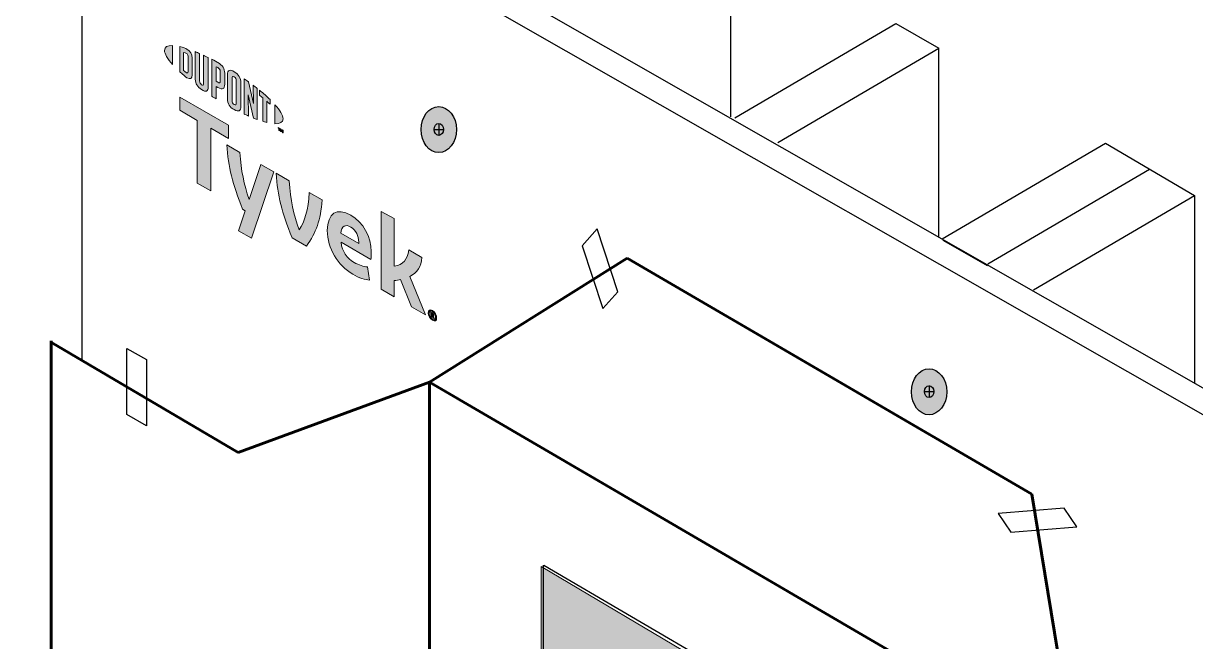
# Model space of a CAD drawing. Extents: x -1279 to 5791, y -3809 to 1769.
# Drawn here: x 1.4 to 244.8, y 1311.9 to 1440.2 of the extents above; entities that cross this region are included whole.
import ezdxf

# ---------------------------------------------------------------- set-up
doc = ezdxf.new("R2010")
doc.units = 0
doc.header["$MEASUREMENT"] = 0
doc.linetypes.add('AI-Linetype-11', pattern=[27, 18, -9])
for name, color, linetype, lineweight in [('G-ANNO-TTLB', 7, 'Continuous', 0), ('Layer 12', 7, 'Continuous', 0), ('TYVEK', 7, 'Continuous', 0), ('X-REF - TRACED', 7, 'Continuous', 0)]:
    doc.layers.add(name, color=color, linetype=linetype, lineweight=lineweight)

# ---------------------------------------------------------------- blocks, each defined once
blk = doc.blocks.new('Block_164')
at = {"layer": 'TYVEK', "true_color": 0x003b71, "transparency": 33554687}
h = blk.add_hatch(color=156, dxfattribs=at)
h.dxf.hatch_style = 2
edge = h.paths.add_edge_path()
edge.add_ellipse((87.68, 1418.21), major_axis=(0, 4.78), ratio=0.766948, start_angle=0, end_angle=360)
h = blk.add_hatch(color=156, dxfattribs=at)
h.dxf.hatch_style = 2
edge = h.paths.add_edge_path()
edge.add_ellipse((189.48, 1363.79), major_axis=(0, 4.78), ratio=0.766948, start_angle=0, end_angle=360)
at = {"layer": 'TYVEK', "color": 18, "lineweight": 25, "true_color": 0x080808}
for p, q in [((87.68, 1419.48), (87.68, 1417.01)), ((86.71, 1418.24), (88.66, 1418.24)), ((188.5, 1363.82), (190.45, 1363.82)), ((189.48, 1365.06), (189.48, 1362.59))]:
    blk.add_line(p, q, dxfattribs=at)
at = {"layer": 'TYVEK', "color": 18, "lineweight": 25, "true_color": 0x000000}
for centre in [(87.68, 1418.21), (189.48, 1363.79)]:
    blk.add_ellipse(centre, major_axis=(0, 4.78), ratio=0.766948, dxfattribs=at)
at = {"layer": 'TYVEK', "color": 18, "lineweight": 25, "true_color": 0x080808}
for centre in [(87.68, 1418.24), (189.48, 1363.82)]:
    blk.add_ellipse(centre, major_axis=(0, 1.23), ratio=0.788846, dxfattribs=at)
blk = doc.blocks.new('Block_394')
at = {"layer": 'X-REF - TRACED', "true_color": 0x848484, "transparency": 33554687}
h = blk.add_hatch(color=252, dxfattribs=at)
h.dxf.hatch_style = 2
edge = h.paths.add_edge_path()
edge.add_spline(control_points=[(30.73, 1434.65), (30.73, 1433.93), (31.34, 1432.9), (32.41, 1431.71), (32.41, 1431.71), (32.41, 1435.65), (32.41, 1435.65), (31.34, 1435.69), (30.73, 1435.37), (30.73, 1434.65)], knot_values=[0, 0, 0, 0, 1, 1, 1, 2, 2, 2, 3, 3, 3, 3], degree=3, periodic=0)
h = blk.add_hatch(color=252, dxfattribs=at)
h.dxf.hatch_style = 2
edge = h.paths.add_edge_path()
edge.add_spline(control_points=[(35.62, 1430.22), (35.62, 1429.92), (35.46, 1429.91), (35.27, 1430.02), (35.12, 1430.11), (34.89, 1430.3), (34.71, 1430.46), (34.71, 1430.46), (34.71, 1434.23), (34.71, 1434.23), (34.89, 1434.18), (35.12, 1434.11), (35.27, 1434.03), (35.46, 1433.92), (35.62, 1433.73), (35.62, 1433.42), (35.62, 1433.42), (35.62, 1430.22), (35.62, 1430.22)], knot_values=[0, 0, 0, 0, 1, 1, 1, 2, 2, 2, 3, 3, 3, 4, 4, 4, 5, 5, 5, 6, 6, 6, 6], degree=3, periodic=0)
edge = h.paths.add_edge_path()
edge.add_spline(control_points=[(35.39, 1434.94), (35.09, 1435.11), (34.66, 1435.26), (33.89, 1435.43), (33.89, 1435.43), (33.89, 1430.21), (33.89, 1430.21), (34.57, 1429.58), (35.09, 1429.14), (35.39, 1428.96), (36.08, 1428.57), (36.47, 1428.83), (36.47, 1429.6), (36.47, 1429.6), (36.47, 1433.07), (36.47, 1433.07), (36.47, 1433.84), (36.08, 1434.55), (35.39, 1434.94)], knot_values=[0, 0, 0, 0, 1, 1, 1, 2, 2, 2, 3, 3, 3, 4, 4, 4, 5, 5, 5, 6, 6, 6, 6], degree=3, periodic=0)
h = blk.add_hatch(color=252, dxfattribs=at)
h.dxf.hatch_style = 2
edge = h.paths.add_edge_path()
edge.add_spline(control_points=[(38.86, 1427.74), (38.86, 1427.44), (38.77, 1427.3), (38.44, 1427.53), (38.12, 1427.76), (38.03, 1427.97), (38.03, 1428.33), (38.03, 1428.33), (38.03, 1434.02), (38.03, 1434.02), (37.81, 1434.11), (37.33, 1434.31), (37.13, 1434.4), (37.13, 1434.4), (37.13, 1428.65), (37.13, 1428.65), (37.13, 1427.73), (37.52, 1427.15), (38.44, 1426.5), (39.28, 1425.9), (39.8, 1426.09), (39.8, 1427.11), (39.8, 1427.11), (39.8, 1433.18), (39.8, 1433.18), (39.62, 1433.27), (39.04, 1433.55), (38.86, 1433.64), (38.86, 1433.64), (38.86, 1427.74), (38.86, 1427.74)], knot_values=[0, 0, 0, 0, 1, 1, 1, 2, 2, 2, 3, 3, 3, 4, 4, 4, 5, 5, 5, 6, 6, 6, 7, 7, 7, 8, 8, 8, 9, 9, 9, 10, 10, 10, 10], degree=3, periodic=0)
h = blk.add_hatch(color=252, dxfattribs=at)
h.dxf.hatch_style = 2
edge = h.paths.add_edge_path()
edge.add_spline(control_points=[(42.28, 1428.26), (42.28, 1427.93), (42.18, 1427.83), (41.8, 1428.04), (41.8, 1428.04), (41.47, 1428.23), (41.47, 1428.23), (41.47, 1428.23), (41.47, 1431.25), (41.47, 1431.25), (41.61, 1431.18), (41.69, 1431.13), (41.78, 1431.08), (42.19, 1430.85), (42.28, 1430.62), (42.28, 1430.28), (42.28, 1430.28), (42.28, 1428.26), (42.28, 1428.26)], knot_values=[0, 0, 0, 0, 1, 1, 1, 2, 2, 2, 3, 3, 3, 4, 4, 4, 5, 5, 5, 6, 6, 6, 6], degree=3, periodic=0)
edge = h.paths.add_edge_path()
edge.add_spline(control_points=[(41.83, 1432.12), (41.67, 1432.21), (41.08, 1432.53), (40.53, 1432.81), (40.53, 1432.81), (40.53, 1425.16), (40.53, 1425.16), (40.71, 1425.04), (41.2, 1424.73), (41.47, 1424.57), (41.47, 1424.57), (41.47, 1427.17), (41.47, 1427.17), (41.47, 1427.17), (41.83, 1426.96), (41.83, 1426.96), (42.82, 1426.39), (43.23, 1426.66), (43.23, 1427.64), (43.23, 1427.64), (43.23, 1429.89), (43.23, 1429.89), (43.23, 1430.84), (42.77, 1431.58), (41.83, 1432.12)], knot_values=[0, 0, 0, 0, 1, 1, 1, 2, 2, 2, 3, 3, 3, 4, 4, 4, 5, 5, 5, 6, 6, 6, 7, 7, 7, 8, 8, 8, 8], degree=3, periodic=0)
h = blk.add_hatch(color=252, dxfattribs=at)
h.dxf.hatch_style = 2
edge = h.paths.add_edge_path()
edge.add_spline(control_points=[(45.63, 1423.66), (45.63, 1423.35), (45.54, 1423.25), (45.21, 1423.43), (44.87, 1423.61), (44.77, 1423.84), (44.77, 1424.15), (44.77, 1424.15), (44.77, 1428.92), (44.77, 1428.92), (44.77, 1429.23), (44.87, 1429.35), (45.21, 1429.15), (45.54, 1428.94), (45.63, 1428.73), (45.63, 1428.43), (45.63, 1428.43), (45.63, 1423.66), (45.63, 1423.66)], knot_values=[0, 0, 0, 0, 1, 1, 1, 2, 2, 2, 3, 3, 3, 4, 4, 4, 5, 5, 5, 6, 6, 6, 6], degree=3, periodic=0)
edge = h.paths.add_edge_path()
edge.add_spline(control_points=[(45.21, 1430.21), (44.34, 1430.76), (43.82, 1430.62), (43.82, 1429.62), (43.82, 1429.62), (43.82, 1424.61), (43.82, 1424.61), (43.82, 1423.55), (44.29, 1422.84), (45.21, 1422.35), (46.11, 1421.88), (46.58, 1422), (46.58, 1423.13), (46.58, 1423.13), (46.58, 1427.91), (46.58, 1427.91), (46.58, 1428.99), (46.15, 1429.62), (45.21, 1430.21)], knot_values=[0, 0, 0, 0, 1, 1, 1, 2, 2, 2, 3, 3, 3, 4, 4, 4, 5, 5, 5, 6, 6, 6, 6], degree=3, periodic=0)
h = blk.add_hatch(color=252, dxfattribs=at)
h.dxf.hatch_style = 2
edge = h.paths.add_edge_path()
edge.add_spline(control_points=[(49.18, 1423.66), (49.18, 1423.66), (48.14, 1428.15), (48.14, 1428.15), (47.86, 1428.36), (47.51, 1428.6), (47.25, 1428.78), (47.25, 1428.78), (47.25, 1421.43), (47.25, 1421.43), (47.44, 1421.35), (47.91, 1421.14), (48.15, 1421.03), (48.15, 1421.03), (48.08, 1425.4), (48.08, 1425.4), (48.08, 1425.4), (49.18, 1420.61), (49.18, 1420.61), (49.41, 1420.51), (49.76, 1420.38), (49.98, 1420.3), (49.98, 1420.3), (49.98, 1426.76), (49.98, 1426.76), (49.75, 1426.95), (49.32, 1427.27), (49.11, 1427.43), (49.11, 1427.43), (49.18, 1423.66), (49.18, 1423.66)], knot_values=[0, 0, 0, 0, 1, 1, 1, 2, 2, 2, 3, 3, 3, 4, 4, 4, 5, 5, 5, 6, 6, 6, 7, 7, 7, 8, 8, 8, 9, 9, 9, 10, 10, 10, 10], degree=3, periodic=0)
h = blk.add_hatch(color=252, dxfattribs=at)
h.dxf.hatch_style = 2
edge = h.paths.add_edge_path()
edge.add_spline(control_points=[(50.44, 1425.36), (50.68, 1425.18), (50.9, 1424.99), (51.13, 1424.81), (51.13, 1424.81), (51.13, 1419.93), (51.13, 1419.93), (51.33, 1419.86), (51.71, 1419.76), (51.97, 1419.7), (51.97, 1419.7), (51.97, 1424.09), (51.97, 1424.09), (52.21, 1423.88), (52.44, 1423.68), (52.65, 1423.49), (52.65, 1423.49), (52.65, 1424.43), (52.65, 1424.43), (51.99, 1425.08), (51.28, 1425.7), (50.44, 1426.38), (50.44, 1426.38), (50.44, 1425.36), (50.44, 1425.36)], knot_values=[0, 0, 0, 0, 1, 1, 1, 2, 2, 2, 3, 3, 3, 4, 4, 4, 5, 5, 5, 6, 6, 6, 7, 7, 7, 8, 8, 8, 8], degree=3, periodic=0)
h = blk.add_hatch(color=252, dxfattribs=at)
h.dxf.hatch_style = 2
edge = h.paths.add_edge_path()
edge.add_spline(control_points=[(55.34, 1420.45), (55.34, 1419.72), (54.73, 1419.4), (53.66, 1419.44), (53.66, 1419.44), (53.66, 1423.38), (53.66, 1423.38), (54.73, 1422.19), (55.34, 1421.16), (55.34, 1420.45)], knot_values=[0, 0, 0, 0, 1, 1, 1, 2, 2, 2, 3, 3, 3, 3], degree=3, periodic=0)
h = blk.add_hatch(color=252, dxfattribs=at)
h.dxf.hatch_style = 2
edge = h.paths.add_edge_path()
edge.add_spline(control_points=[(54.84, 1418.36), (54.84, 1418.36), (54.94, 1418.3), (54.94, 1418.3), (54.94, 1418.3), (55.09, 1417.95), (55.09, 1417.95), (55.09, 1417.95), (55.24, 1418.13), (55.24, 1418.13), (55.24, 1418.13), (55.34, 1418.07), (55.34, 1418.07), (55.34, 1418.07), (55.34, 1417.51), (55.34, 1417.51), (55.34, 1417.51), (55.25, 1417.56), (55.25, 1417.56), (55.25, 1417.56), (55.25, 1417.96), (55.25, 1417.96), (55.25, 1417.96), (55.09, 1417.78), (55.09, 1417.78), (55.09, 1417.78), (55.08, 1417.79), (55.08, 1417.79), (55.08, 1417.79), (54.93, 1418.15), (54.93, 1418.15), (54.93, 1418.15), (54.93, 1417.74), (54.93, 1417.74), (54.93, 1417.74), (54.84, 1417.79), (54.84, 1417.79), (54.84, 1417.79), (54.84, 1418.36), (54.84, 1418.36)], knot_values=[0, 0, 0, 0, 1, 1, 1, 2, 2, 2, 3, 3, 3, 4, 4, 4, 5, 5, 5, 6, 6, 6, 7, 7, 7, 8, 8, 8, 9, 9, 9, 10, 10, 10, 11, 11, 11, 12, 12, 12, 13, 13, 13, 13], degree=3, periodic=0)
edge = h.paths.add_edge_path()
edge.add_spline(control_points=[(54.49, 1418.47), (54.49, 1418.47), (54.33, 1418.56), (54.33, 1418.56), (54.33, 1418.56), (54.33, 1418.66), (54.33, 1418.66), (54.33, 1418.66), (54.73, 1418.42), (54.73, 1418.42), (54.73, 1418.42), (54.73, 1418.32), (54.73, 1418.32), (54.73, 1418.32), (54.58, 1418.41), (54.58, 1418.41), (54.58, 1418.41), (54.58, 1417.94), (54.58, 1417.94), (54.58, 1417.94), (54.49, 1418), (54.49, 1418), (54.49, 1418), (54.49, 1418.47), (54.49, 1418.47)], knot_values=[0, 0, 0, 0, 1, 1, 1, 2, 2, 2, 3, 3, 3, 4, 4, 4, 5, 5, 5, 6, 6, 6, 7, 7, 7, 8, 8, 8, 8], degree=3, periodic=0)
at = {"layer": 'X-REF - TRACED'}
for points, knots in [([(30.73, 1434.65), (30.73, 1433.93), (31.34, 1432.9), (32.41, 1431.71), (32.41, 1431.71), (32.41, 1435.65), (32.41, 1435.65), (31.34, 1435.69), (30.73, 1435.37), (30.73, 1434.65)], [0, 0, 0, 0, 1, 1, 1, 2, 2, 2, 3, 3, 3, 3]), ([(35.39, 1434.94), (35.09, 1435.11), (34.66, 1435.26), (33.89, 1435.43), (33.89, 1435.43), (33.89, 1430.21), (33.89, 1430.21), (34.57, 1429.58), (35.09, 1429.14), (35.39, 1428.96), (36.08, 1428.57), (36.47, 1428.83), (36.47, 1429.6), (36.47, 1429.6), (36.47, 1433.07), (36.47, 1433.07), (36.47, 1433.84), (36.08, 1434.55), (35.39, 1434.94)], [0, 0, 0, 0, 1, 1, 1, 2, 2, 2, 3, 3, 3, 4, 4, 4, 5, 5, 5, 6, 6, 6, 6]), ([(35.62, 1430.22), (35.62, 1429.92), (35.46, 1429.91), (35.27, 1430.02), (35.12, 1430.11), (34.89, 1430.3), (34.71, 1430.46), (34.71, 1430.46), (34.71, 1434.23), (34.71, 1434.23), (34.89, 1434.18), (35.12, 1434.11), (35.27, 1434.03), (35.46, 1433.92), (35.62, 1433.73), (35.62, 1433.42), (35.62, 1433.42), (35.62, 1430.22), (35.62, 1430.22)], [0, 0, 0, 0, 1, 1, 1, 2, 2, 2, 3, 3, 3, 4, 4, 4, 5, 5, 5, 6, 6, 6, 6]), ([(38.86, 1427.74), (38.86, 1427.44), (38.77, 1427.3), (38.44, 1427.53), (38.12, 1427.76), (38.03, 1427.97), (38.03, 1428.33), (38.03, 1428.33), (38.03, 1434.02), (38.03, 1434.02), (37.81, 1434.11), (37.33, 1434.31), (37.13, 1434.4), (37.13, 1434.4), (37.13, 1428.65), (37.13, 1428.65), (37.13, 1427.73), (37.52, 1427.15), (38.44, 1426.5), (39.28, 1425.9), (39.8, 1426.09), (39.8, 1427.11), (39.8, 1427.11), (39.8, 1433.18), (39.8, 1433.18), (39.62, 1433.27), (39.04, 1433.55), (38.86, 1433.64), (38.86, 1433.64), (38.86, 1427.74), (38.86, 1427.74)], [0, 0, 0, 0, 1, 1, 1, 2, 2, 2, 3, 3, 3, 4, 4, 4, 5, 5, 5, 6, 6, 6, 7, 7, 7, 8, 8, 8, 9, 9, 9, 10, 10, 10, 10]), ([(41.83, 1432.12), (41.67, 1432.21), (41.08, 1432.53), (40.53, 1432.81), (40.53, 1432.81), (40.53, 1425.16), (40.53, 1425.16), (40.71, 1425.04), (41.2, 1424.73), (41.47, 1424.57), (41.47, 1424.57), (41.47, 1427.17), (41.47, 1427.17), (41.47, 1427.17), (41.83, 1426.96), (41.83, 1426.96), (42.82, 1426.39), (43.23, 1426.66), (43.23, 1427.64), (43.23, 1427.64), (43.23, 1429.89), (43.23, 1429.89), (43.23, 1430.84), (42.77, 1431.58), (41.83, 1432.12)], [0, 0, 0, 0, 1, 1, 1, 2, 2, 2, 3, 3, 3, 4, 4, 4, 5, 5, 5, 6, 6, 6, 7, 7, 7, 8, 8, 8, 8]), ([(42.28, 1428.26), (42.28, 1427.93), (42.18, 1427.83), (41.8, 1428.04), (41.8, 1428.04), (41.47, 1428.23), (41.47, 1428.23), (41.47, 1428.23), (41.47, 1431.25), (41.47, 1431.25), (41.61, 1431.18), (41.69, 1431.13), (41.78, 1431.08), (42.19, 1430.85), (42.28, 1430.62), (42.28, 1430.28), (42.28, 1430.28), (42.28, 1428.26), (42.28, 1428.26)], [0, 0, 0, 0, 1, 1, 1, 2, 2, 2, 3, 3, 3, 4, 4, 4, 5, 5, 5, 6, 6, 6, 6]), ([(45.21, 1430.21), (44.34, 1430.76), (43.82, 1430.62), (43.82, 1429.62), (43.82, 1429.62), (43.82, 1424.61), (43.82, 1424.61), (43.82, 1423.55), (44.29, 1422.84), (45.21, 1422.35), (46.11, 1421.88), (46.58, 1422), (46.58, 1423.13), (46.58, 1423.13), (46.58, 1427.91), (46.58, 1427.91), (46.58, 1428.99), (46.15, 1429.62), (45.21, 1430.21)], [0, 0, 0, 0, 1, 1, 1, 2, 2, 2, 3, 3, 3, 4, 4, 4, 5, 5, 5, 6, 6, 6, 6]), ([(45.63, 1423.66), (45.63, 1423.35), (45.54, 1423.25), (45.21, 1423.43), (44.87, 1423.61), (44.77, 1423.84), (44.77, 1424.15), (44.77, 1424.15), (44.77, 1428.92), (44.77, 1428.92), (44.77, 1429.23), (44.87, 1429.35), (45.21, 1429.15), (45.54, 1428.94), (45.63, 1428.73), (45.63, 1428.43), (45.63, 1428.43), (45.63, 1423.66), (45.63, 1423.66)], [0, 0, 0, 0, 1, 1, 1, 2, 2, 2, 3, 3, 3, 4, 4, 4, 5, 5, 5, 6, 6, 6, 6]), ([(49.18, 1423.66), (49.18, 1423.66), (48.14, 1428.15), (48.14, 1428.15), (47.86, 1428.36), (47.51, 1428.6), (47.25, 1428.78), (47.25, 1428.78), (47.25, 1421.43), (47.25, 1421.43), (47.44, 1421.35), (47.91, 1421.14), (48.15, 1421.03), (48.15, 1421.03), (48.08, 1425.4), (48.08, 1425.4), (48.08, 1425.4), (49.18, 1420.61), (49.18, 1420.61), (49.41, 1420.51), (49.76, 1420.38), (49.98, 1420.3), (49.98, 1420.3), (49.98, 1426.76), (49.98, 1426.76), (49.75, 1426.95), (49.32, 1427.27), (49.11, 1427.43), (49.11, 1427.43), (49.18, 1423.66), (49.18, 1423.66)], [0, 0, 0, 0, 1, 1, 1, 2, 2, 2, 3, 3, 3, 4, 4, 4, 5, 5, 5, 6, 6, 6, 7, 7, 7, 8, 8, 8, 9, 9, 9, 10, 10, 10, 10]), ([(50.44, 1425.36), (50.68, 1425.18), (50.9, 1424.99), (51.13, 1424.81), (51.13, 1424.81), (51.13, 1419.93), (51.13, 1419.93), (51.33, 1419.86), (51.71, 1419.76), (51.97, 1419.7), (51.97, 1419.7), (51.97, 1424.09), (51.97, 1424.09), (52.21, 1423.88), (52.44, 1423.68), (52.65, 1423.49), (52.65, 1423.49), (52.65, 1424.43), (52.65, 1424.43), (51.99, 1425.08), (51.28, 1425.7), (50.44, 1426.38), (50.44, 1426.38), (50.44, 1425.36), (50.44, 1425.36)], [0, 0, 0, 0, 1, 1, 1, 2, 2, 2, 3, 3, 3, 4, 4, 4, 5, 5, 5, 6, 6, 6, 7, 7, 7, 8, 8, 8, 8]), ([(55.34, 1420.45), (55.34, 1419.72), (54.73, 1419.4), (53.66, 1419.44), (53.66, 1419.44), (53.66, 1423.38), (53.66, 1423.38), (54.73, 1422.19), (55.34, 1421.16), (55.34, 1420.45)], [0, 0, 0, 0, 1, 1, 1, 2, 2, 2, 3, 3, 3, 3]), ([(54.49, 1418.47), (54.49, 1418.47), (54.33, 1418.56), (54.33, 1418.56), (54.33, 1418.56), (54.33, 1418.66), (54.33, 1418.66), (54.33, 1418.66), (54.73, 1418.42), (54.73, 1418.42), (54.73, 1418.42), (54.73, 1418.32), (54.73, 1418.32), (54.73, 1418.32), (54.58, 1418.41), (54.58, 1418.41), (54.58, 1418.41), (54.58, 1417.94), (54.58, 1417.94), (54.58, 1417.94), (54.49, 1418), (54.49, 1418), (54.49, 1418), (54.49, 1418.47), (54.49, 1418.47)], [0, 0, 0, 0, 1, 1, 1, 2, 2, 2, 3, 3, 3, 4, 4, 4, 5, 5, 5, 6, 6, 6, 7, 7, 7, 8, 8, 8, 8]), ([(54.84, 1418.36), (54.84, 1418.36), (54.94, 1418.3), (54.94, 1418.3), (54.94, 1418.3), (55.09, 1417.95), (55.09, 1417.95), (55.09, 1417.95), (55.24, 1418.13), (55.24, 1418.13), (55.24, 1418.13), (55.34, 1418.07), (55.34, 1418.07), (55.34, 1418.07), (55.34, 1417.51), (55.34, 1417.51), (55.34, 1417.51), (55.25, 1417.56), (55.25, 1417.56), (55.25, 1417.56), (55.25, 1417.96), (55.25, 1417.96), (55.25, 1417.96), (55.09, 1417.78), (55.09, 1417.78), (55.09, 1417.78), (55.08, 1417.79), (55.08, 1417.79), (55.08, 1417.79), (54.93, 1418.15), (54.93, 1418.15), (54.93, 1418.15), (54.93, 1417.74), (54.93, 1417.74), (54.93, 1417.74), (54.84, 1417.79), (54.84, 1417.79), (54.84, 1417.79), (54.84, 1418.36), (54.84, 1418.36)], [0, 0, 0, 0, 1, 1, 1, 2, 2, 2, 3, 3, 3, 4, 4, 4, 5, 5, 5, 6, 6, 6, 7, 7, 7, 8, 8, 8, 9, 9, 9, 10, 10, 10, 11, 11, 11, 12, 12, 12, 13, 13, 13, 13])]:
    blk.add_open_spline(points, degree=3, knots=knots, dxfattribs=at)
blk = doc.blocks.new('Block_398')
at = {"layer": 'X-REF - TRACED', "true_color": 0x848484, "transparency": 33554687}
h = blk.add_hatch(color=252, dxfattribs=at)
h.dxf.hatch_style = 2
h.paths.add_polyline_path([(43.99, 1419.12), (33.89, 1424.95), (33.89, 1422.21), (37.53, 1420.1), (37.53, 1407.11), (40.34, 1405.49), (40.34, 1418.48), (43.99, 1416.38)])
h = blk.add_hatch(color=252, dxfattribs=at)
h.dxf.hatch_style = 2
edge = h.paths.add_edge_path()
edge.add_spline(control_points=[(60.78, 1405.18), (60.6, 1401.43), (59.86, 1399.26), (58.7, 1397.38), (57.58, 1400.57), (56.86, 1403.6), (56.64, 1407.57), (56.64, 1407.57), (53.91, 1409.14), (53.91, 1409.14), (54.21, 1404.45), (55.09, 1401.04), (57.21, 1395.75), (57.21, 1395.75), (60.21, 1394.02), (60.21, 1394.02), (62.25, 1396.91), (63.09, 1399.32), (63.49, 1403.61), (63.49, 1403.61), (60.78, 1405.18), (60.78, 1405.18)], knot_values=[0, 0, 0, 0, 1, 1, 1, 2, 2, 2, 3, 3, 3, 4, 4, 4, 5, 5, 5, 6, 6, 6, 7, 7, 7, 7], degree=3, periodic=0)
h = blk.add_hatch(color=252, dxfattribs=at)
h.dxf.hatch_style = 2
edge = h.paths.add_edge_path()
edge.add_spline(control_points=[(67.35, 1396.73), (67.35, 1396.73), (71.07, 1394.58), (71.07, 1394.58), (71.07, 1394.58), (71.07, 1394.85), (71.07, 1394.85), (71.07, 1396.11), (70.49, 1397.37), (69.41, 1397.99), (68.27, 1398.65), (67.52, 1398.16), (67.35, 1396.73)], knot_values=[0, 0, 0, 0, 1, 1, 1, 2, 2, 2, 3, 3, 3, 4, 4, 4, 4], degree=3, periodic=0)
edge = h.paths.add_edge_path()
edge.add_spline(control_points=[(73.29, 1386.96), (72.43, 1387.01), (71.15, 1387.43), (69.86, 1388.17), (66.7, 1390), (64.54, 1393.54), (64.54, 1397.27), (64.54, 1400.84), (66.52, 1402.13), (69.41, 1400.46), (71.98, 1398.98), (73.66, 1395.92), (73.66, 1392.9), (73.66, 1392.23), (73.62, 1391.67), (73.59, 1391.24), (73.59, 1391.24), (67.39, 1394.82), (67.39, 1394.82), (67.64, 1392.87), (68.56, 1391.53), (70.13, 1390.62), (71.09, 1390.07), (72.02, 1389.78), (72.86, 1389.7), (72.86, 1389.7), (73.29, 1386.96), (73.29, 1386.96)], knot_values=[0, 0, 0, 0, 1, 1, 1, 2, 2, 2, 3, 3, 3, 4, 4, 4, 5, 5, 5, 6, 6, 6, 7, 7, 7, 8, 8, 8, 9, 9, 9, 9], degree=3, periodic=0)
h = blk.add_hatch(color=252, dxfattribs=at)
h.dxf.hatch_style = 2
edge = h.paths.add_edge_path()
edge.add_spline(control_points=[(81.69, 1387.75), (81.69, 1387.75), (84.94, 1379.74), (84.94, 1379.74), (84.94, 1379.74), (82, 1381.43), (82, 1381.43), (82, 1381.43), (79.74, 1387.12), (79.74, 1387.12), (79.33, 1387.02), (78.9, 1386.93), (78.43, 1386.87), (78.43, 1386.87), (78.43, 1383.5), (78.43, 1383.5), (78.43, 1383.5), (75.72, 1385.06), (75.72, 1385.06), (75.72, 1385.06), (75.72, 1401.18), (75.72, 1401.18), (75.72, 1401.18), (78.43, 1399.77), (78.43, 1399.77), (78.43, 1399.77), (78.43, 1389.86), (78.43, 1389.86), (80.27, 1390.17), (81.18, 1391.22), (81.49, 1393.22), (81.49, 1393.22), (84.18, 1391.67), (84.18, 1391.67), (84.12, 1389.77), (83.26, 1388.53), (81.69, 1387.75)], knot_values=[0, 0, 0, 0, 1, 1, 1, 2, 2, 2, 3, 3, 3, 4, 4, 4, 5, 5, 5, 6, 6, 6, 7, 7, 7, 8, 8, 8, 9, 9, 9, 10, 10, 10, 11, 11, 11, 12, 12, 12, 12], degree=3, periodic=0)
at = {"layer": 'X-REF - TRACED'}
blk.add_lwpolyline([(43.99, 1419.12), (33.89, 1424.95), (33.89, 1422.21), (37.53, 1420.1), (37.53, 1407.11), (40.34, 1405.49), (40.34, 1418.48), (43.99, 1416.38)], close=True, dxfattribs=at)
for points, knots in [([(60.78, 1405.18), (60.6, 1401.43), (59.86, 1399.26), (58.7, 1397.38), (57.58, 1400.57), (56.86, 1403.6), (56.64, 1407.57), (56.64, 1407.57), (53.91, 1409.14), (53.91, 1409.14), (54.21, 1404.45), (55.09, 1401.04), (57.21, 1395.75), (57.21, 1395.75), (60.21, 1394.02), (60.21, 1394.02), (62.25, 1396.91), (63.09, 1399.32), (63.49, 1403.61), (63.49, 1403.61), (60.78, 1405.18), (60.78, 1405.18)], [0, 0, 0, 0, 1, 1, 1, 2, 2, 2, 3, 3, 3, 4, 4, 4, 5, 5, 5, 6, 6, 6, 7, 7, 7, 7]), ([(73.29, 1386.96), (72.43, 1387.01), (71.15, 1387.43), (69.86, 1388.17), (66.7, 1390), (64.54, 1393.54), (64.54, 1397.27), (64.54, 1400.84), (66.52, 1402.13), (69.41, 1400.46), (71.98, 1398.98), (73.66, 1395.92), (73.66, 1392.9), (73.66, 1392.23), (73.62, 1391.67), (73.59, 1391.24), (73.59, 1391.24), (67.39, 1394.82), (67.39, 1394.82), (67.64, 1392.87), (68.56, 1391.53), (70.13, 1390.62), (71.09, 1390.07), (72.02, 1389.78), (72.86, 1389.7), (72.86, 1389.7), (73.29, 1386.96), (73.29, 1386.96)], [0, 0, 0, 0, 1, 1, 1, 2, 2, 2, 3, 3, 3, 4, 4, 4, 5, 5, 5, 6, 6, 6, 7, 7, 7, 8, 8, 8, 9, 9, 9, 9]), ([(81.69, 1387.75), (81.69, 1387.75), (84.94, 1379.74), (84.94, 1379.74), (84.94, 1379.74), (82, 1381.43), (82, 1381.43), (82, 1381.43), (79.74, 1387.12), (79.74, 1387.12), (79.33, 1387.02), (78.9, 1386.93), (78.43, 1386.87), (78.43, 1386.87), (78.43, 1383.5), (78.43, 1383.5), (78.43, 1383.5), (75.72, 1385.06), (75.72, 1385.06), (75.72, 1385.06), (75.72, 1401.18), (75.72, 1401.18), (75.72, 1401.18), (78.43, 1399.77), (78.43, 1399.77), (78.43, 1399.77), (78.43, 1389.86), (78.43, 1389.86), (80.27, 1390.17), (81.18, 1391.22), (81.49, 1393.22), (81.49, 1393.22), (84.18, 1391.67), (84.18, 1391.67), (84.12, 1389.77), (83.26, 1388.53), (81.69, 1387.75)], [0, 0, 0, 0, 1, 1, 1, 2, 2, 2, 3, 3, 3, 4, 4, 4, 5, 5, 5, 6, 6, 6, 7, 7, 7, 8, 8, 8, 9, 9, 9, 10, 10, 10, 11, 11, 11, 12, 12, 12, 12]), ([(67.35, 1396.73), (67.35, 1396.73), (71.07, 1394.58), (71.07, 1394.58), (71.07, 1394.58), (71.07, 1394.85), (71.07, 1394.85), (71.07, 1396.11), (70.49, 1397.37), (69.41, 1397.99), (68.27, 1398.65), (67.52, 1398.16), (67.35, 1396.73)], [0, 0, 0, 0, 1, 1, 1, 2, 2, 2, 3, 3, 3, 4, 4, 4, 4])]:
    blk.add_open_spline(points, degree=3, knots=knots, dxfattribs=at)
blk = doc.blocks.new('Block_397')
at = {"layer": 'X-REF - TRACED', "true_color": 0x848484, "transparency": 33554687}
h = blk.add_hatch(color=252, dxfattribs=at)
h.dxf.hatch_style = 2
edge = h.paths.add_edge_path()
edge.add_spline(control_points=[(50.73, 1410.98), (50.73, 1410.98), (48.3, 1403.73), (48.3, 1403.73), (47.26, 1406.76), (46.59, 1409.7), (46.39, 1413.49), (46.39, 1413.49), (43.66, 1415.06), (43.66, 1415.06), (43.95, 1410.37), (44.84, 1406.96), (46.95, 1401.67), (46.95, 1401.67), (47.5, 1401.35), (47.5, 1401.35), (47.5, 1401.35), (46.11, 1397.21), (46.11, 1397.21), (46.11, 1397.21), (48.82, 1395.65), (48.82, 1395.65), (48.82, 1395.65), (53.43, 1409.42), (53.43, 1409.42), (53.43, 1409.42), (50.73, 1410.98), (50.73, 1410.98)], knot_values=[0, 0, 0, 0, 1, 1, 1, 2, 2, 2, 3, 3, 3, 4, 4, 4, 5, 5, 5, 6, 6, 6, 7, 7, 7, 8, 8, 8, 9, 9, 9, 9], degree=3, periodic=0)
at = {"layer": 'X-REF - TRACED'}
blk.add_open_spline([(50.73, 1410.98), (50.73, 1410.98), (48.3, 1403.73), (48.3, 1403.73), (47.26, 1406.76), (46.59, 1409.7), (46.39, 1413.49), (46.39, 1413.49), (43.66, 1415.06), (43.66, 1415.06), (43.95, 1410.37), (44.84, 1406.96), (46.95, 1401.67), (46.95, 1401.67), (47.5, 1401.35), (47.5, 1401.35), (47.5, 1401.35), (46.11, 1397.21), (46.11, 1397.21), (46.11, 1397.21), (48.82, 1395.65), (48.82, 1395.65), (48.82, 1395.65), (53.43, 1409.42), (53.43, 1409.42), (53.43, 1409.42), (50.73, 1410.98), (50.73, 1410.98)], degree=3, knots=[0, 0, 0, 0, 1, 1, 1, 2, 2, 2, 3, 3, 3, 4, 4, 4, 5, 5, 5, 6, 6, 6, 7, 7, 7, 8, 8, 8, 9, 9, 9, 9], dxfattribs=at)
blk.add_blockref('Block_398', (0, 0), dxfattribs=at)
blk = doc.blocks.new('Block_399')
at = {"layer": 'X-REF - TRACED', "true_color": 0x848484, "transparency": 33554687}
h = blk.add_hatch(color=252, dxfattribs=at)
h.dxf.hatch_style = 2
edge = h.paths.add_edge_path()
edge.add_spline(control_points=[(86.24, 1380.05), (86.24, 1380.05), (86.24, 1379.75), (86.24, 1379.75), (86.24, 1379.75), (86.35, 1379.69), (86.35, 1379.69), (86.46, 1379.62), (86.52, 1379.62), (86.52, 1379.74), (86.52, 1379.85), (86.46, 1379.92), (86.35, 1379.98), (86.35, 1379.98), (86.24, 1380.05), (86.24, 1380.05)], knot_values=[0, 0, 0, 0, 1, 1, 1, 2, 2, 2, 3, 3, 3, 4, 4, 4, 5, 5, 5, 5], degree=3, periodic=0)
edge = h.paths.add_edge_path()
edge.add_spline(control_points=[(86.05, 1380.34), (86.05, 1380.34), (86.35, 1380.17), (86.35, 1380.17), (86.59, 1380.03), (86.7, 1379.84), (86.7, 1379.63), (86.7, 1379.49), (86.65, 1379.42), (86.53, 1379.43), (86.59, 1379.27), (86.67, 1379.1), (86.77, 1378.91), (86.77, 1378.91), (86.54, 1379.04), (86.54, 1379.04), (86.45, 1379.21), (86.39, 1379.36), (86.34, 1379.51), (86.34, 1379.51), (86.24, 1379.57), (86.24, 1379.57), (86.24, 1379.57), (86.24, 1379.22), (86.24, 1379.22), (86.24, 1379.22), (86.05, 1379.33), (86.05, 1379.33), (86.05, 1379.33), (86.05, 1380.34), (86.05, 1380.34)], knot_values=[0, 0, 0, 0, 1, 1, 1, 2, 2, 2, 3, 3, 3, 4, 4, 4, 5, 5, 5, 6, 6, 6, 7, 7, 7, 8, 8, 8, 9, 9, 9, 10, 10, 10, 10], degree=3, periodic=0)
edge = h.paths.add_edge_path()
edge.add_spline(control_points=[(86.36, 1380.42), (85.94, 1380.67), (85.69, 1380.53), (85.69, 1380.02), (85.69, 1379.51), (85.94, 1379.09), (86.36, 1378.85), (86.79, 1378.6), (87.03, 1378.74), (87.03, 1379.25), (87.03, 1379.75), (86.79, 1380.18), (86.36, 1380.42)], knot_values=[0, 0, 0, 0, 1, 1, 1, 2, 2, 2, 3, 3, 3, 4, 4, 4, 4], degree=3, periodic=0)
edge = h.paths.add_edge_path()
edge.add_spline(control_points=[(86.36, 1380.63), (86.89, 1380.32), (87.24, 1379.74), (87.24, 1379.13), (87.24, 1378.52), (86.89, 1378.34), (86.36, 1378.65), (85.83, 1378.95), (85.49, 1379.53), (85.49, 1380.14), (85.49, 1380.75), (85.83, 1380.93), (86.36, 1380.63)], knot_values=[0, 0, 0, 0, 1, 1, 1, 2, 2, 2, 3, 3, 3, 4, 4, 4, 4], degree=3, periodic=0)
at = {"layer": 'X-REF - TRACED'}
for points, knots in [([(86.36, 1380.63), (86.89, 1380.32), (87.24, 1379.74), (87.24, 1379.13), (87.24, 1378.52), (86.89, 1378.34), (86.36, 1378.65), (85.83, 1378.95), (85.49, 1379.53), (85.49, 1380.14), (85.49, 1380.75), (85.83, 1380.93), (86.36, 1380.63)], [0, 0, 0, 0, 1, 1, 1, 2, 2, 2, 3, 3, 3, 4, 4, 4, 4]), ([(86.36, 1380.42), (85.94, 1380.67), (85.69, 1380.53), (85.69, 1380.02), (85.69, 1379.51), (85.94, 1379.09), (86.36, 1378.85), (86.79, 1378.6), (87.03, 1378.74), (87.03, 1379.25), (87.03, 1379.75), (86.79, 1380.18), (86.36, 1380.42)], [0, 0, 0, 0, 1, 1, 1, 2, 2, 2, 3, 3, 3, 4, 4, 4, 4]), ([(86.05, 1380.34), (86.05, 1380.34), (86.35, 1380.17), (86.35, 1380.17), (86.59, 1380.03), (86.7, 1379.84), (86.7, 1379.63), (86.7, 1379.49), (86.65, 1379.42), (86.53, 1379.43), (86.59, 1379.27), (86.67, 1379.1), (86.77, 1378.91), (86.77, 1378.91), (86.54, 1379.04), (86.54, 1379.04), (86.45, 1379.21), (86.39, 1379.36), (86.34, 1379.51), (86.34, 1379.51), (86.24, 1379.57), (86.24, 1379.57), (86.24, 1379.57), (86.24, 1379.22), (86.24, 1379.22), (86.24, 1379.22), (86.05, 1379.33), (86.05, 1379.33), (86.05, 1379.33), (86.05, 1380.34), (86.05, 1380.34)], [0, 0, 0, 0, 1, 1, 1, 2, 2, 2, 3, 3, 3, 4, 4, 4, 5, 5, 5, 6, 6, 6, 7, 7, 7, 8, 8, 8, 9, 9, 9, 10, 10, 10, 10]), ([(86.24, 1380.05), (86.24, 1380.05), (86.24, 1379.75), (86.24, 1379.75), (86.24, 1379.75), (86.35, 1379.69), (86.35, 1379.69), (86.46, 1379.62), (86.52, 1379.62), (86.52, 1379.74), (86.52, 1379.85), (86.46, 1379.92), (86.35, 1379.98), (86.35, 1379.98), (86.24, 1380.05), (86.24, 1380.05)], [0, 0, 0, 0, 1, 1, 1, 2, 2, 2, 3, 3, 3, 4, 4, 4, 5, 5, 5, 5])]:
    blk.add_open_spline(points, degree=3, knots=knots, dxfattribs=at)
blk = doc.blocks.new('Block_396')
at = {"layer": 'X-REF - TRACED'}
for name in ['Block_397', 'Block_399']:
    blk.add_blockref(name, (0, 0), dxfattribs=at)
blk = doc.blocks.new('Block_395')
at = {"layer": 'X-REF - TRACED'}
blk.add_blockref('Block_396', (0, 0), dxfattribs=at)
blk = doc.blocks.new('Block_393')
at = {"layer": 'X-REF - TRACED'}
for name in ['Block_394', 'Block_395']:
    blk.add_blockref(name, (0, 0), dxfattribs=at)

msp = doc.modelspace()

# ---------------------------------------------------------------- hatches: boundary and pattern name
at = {"layer": 'G-ANNO-TTLB', "true_color": 0xff00ff, "transparency": 33554687}
h = msp.add_hatch(color=6, dxfattribs=at)
edge = h.paths.add_edge_path()
edge.add_spline(control_points=[(1773.02, -796.5), (1773.02, -796.5), (-1156.5, -796.5), (-1156.5, -796.5), (-1156.5, -796.5), (-1156.5, 1660.5), (-1156.5, 1660.5), (-1156.5, 1660.5), (1773.02, 1660.5), (1773.02, 1660.5), (1773.02, 1660.5), (1773.02, -796.5), (1773.02, -796.5)], knot_values=[0, 0, 0, 0, 1, 1, 1, 2, 2, 2, 3, 3, 3, 4, 4, 4, 4], degree=3, periodic=0)
edge = h.paths.add_edge_path()
edge.add_spline(control_points=[(-1147.5, 1651.5), (-1147.5, 1651.5), (-1147.5, -787.5), (-1147.5, -787.5), (-1147.5, -787.5), (1764.02, -787.5), (1764.02, -787.5), (1764.02, -787.5), (1764.02, 1651.5), (1764.02, 1651.5), (1764.02, 1651.5), (-1147.5, 1651.5), (-1147.5, 1651.5)], knot_values=[0, 0, 0, 0, 1, 1, 1, 2, 2, 2, 3, 3, 3, 4, 4, 4, 4], degree=3, periodic=0)
edge.add_line((-1147.5, 1651.5), (-1147.5, 1651.5))
at = {"layer": 'Layer 12', "true_color": 0x808080, "transparency": 33554495}
h = msp.add_hatch(color=8, dxfattribs=at)
h.dxf.hatch_style = 2
h.paths.add_polyline_path([(108.79, 1184.48), (108.91, 1327.51), (142.11, 1307.9), (142.6, 1203.01)])

# ---------------------------------------------------------------- linework, layer by layer
at = {"layer": 'G-ANNO-TTLB'}
for points in [[(1773.02, -796.5), (1773.02, -796.5), (-1156.5, -796.5), (-1156.5, -796.5), (-1156.5, -796.5), (-1156.5, 1660.5), (-1156.5, 1660.5), (-1156.5, 1660.5), (1773.02, 1660.5), (1773.02, 1660.5), (1773.02, 1660.5), (1773.02, -796.5), (1773.02, -796.5)], [(-1147.5, 1651.5), (-1147.5, 1651.5), (-1147.5, -787.5), (-1147.5, -787.5), (-1147.5, -787.5), (1764.02, -787.5), (1764.02, -787.5), (1764.02, -787.5), (1764.02, 1651.5), (1764.02, 1651.5), (1764.02, 1651.5), (-1147.5, 1651.5), (-1147.5, 1651.5)]]:
    msp.add_open_spline(points, degree=3, knots=[0, 0, 0, 0, 1, 1, 1, 2, 2, 2, 3, 3, 3, 4, 4, 4, 4], dxfattribs=at)
at = {"layer": 'Layer 12'}
msp.add_lwpolyline([(108.79, 1184.48), (108.91, 1327.51), (142.11, 1307.9), (142.6, 1203.01)], close=True, dxfattribs=at)
at = {"layer": 'TYVEK', "color": 2, "lineweight": 25, "true_color": 0xffff00}
msp.add_line((287.16, 1341.26), (18.37, 1494.75), dxfattribs=at)
at = {"layer": 'TYVEK', "color": 18, "lineweight": 25, "true_color": 0x000000}
for p, q in [((13.56, 1491.96), (13.56, 1370.34)), ((282.35, 1338.48), (13.56, 1491.96)), ((109.42, 1156.39), (109.42, 1327.83)), ((109.51, 1327.83), (192.09, 1279.43))]:
    msp.add_line(p, q, dxfattribs=at)
at = {"layer": 'TYVEK', "color": 33, "lineweight": 25, "true_color": 0xcc9966}
for p, q in [((148.23, 1459.81), (148.23, 1420.89)), ((149.15, 1420.67), (182.56, 1440.23)), ((182.56, 1440.23), (191.51, 1435.1)), ((158.11, 1415.53), (191.51, 1435.1)), ((191.53, 1395.87), (191.51, 1435.1)), ((192.17, 1395.51), (226.1, 1415.37)), ((226.1, 1415.37), (244.56, 1404.53)), ((201.71, 1390.35), (235.25, 1409.99)), ((211.15, 1384.96), (244.56, 1404.53)), ((244.56, 1404.51), (244.56, 1365.59))]:
    msp.add_line(p, q, dxfattribs=at)
at = {"layer": 'TYVEK', "color": 252, "linetype": 'AI-Linetype-11', "lineweight": 25, "true_color": 0x848484}
msp.add_line((192.35, 1395.26), (201.55, 1389.98), dxfattribs=at)
at = {"layer": 'TYVEK', "color": 18, "lineweight": 60, "true_color": 0x000000}
for p, q in [((85.78, 1365.78), (126.79, 1391.54)), ((126.79, 1391.54), (210.81, 1342.56)), ((7.28, 1197.75), (7.19, 1374.39)), ((7.28, 1374.04), (46.04, 1351.19)), ((46.04, 1351.19), (85.78, 1365.78)), ((85.78, 1194.4), (85.78, 1365.78)), ((219.89, 1287.51), (85.78, 1365.78)), ((219.89, 1287.51), (210.81, 1342.56))]:
    msp.add_line(p, q, dxfattribs=at)
at = {"layer": 'TYVEK', "color": 2, "lineweight": 25, "true_color": 0xffff00}
for points in [[(124.88, 1384.52), (120.56, 1397.58), (117.45, 1394.11), (121.77, 1381.05)], [(22.92, 1359.04), (22.92, 1372.8), (26.96, 1370.48), (26.96, 1356.72)], [(217.52, 1339.61), (203.81, 1338.52), (206.44, 1334.67), (220.15, 1335.76)]]:
    msp.add_lwpolyline(points, close=True, dxfattribs=at)

# ---------------------------------------------------------------- block references
at = {"layer": 'TYVEK'}
msp.add_blockref('Block_164', (0, 0), dxfattribs=at)
at = {"layer": 'X-REF - TRACED'}
msp.add_blockref('Block_393', (0, 0), dxfattribs=at)

doc.saveas('drawing.dxf')
